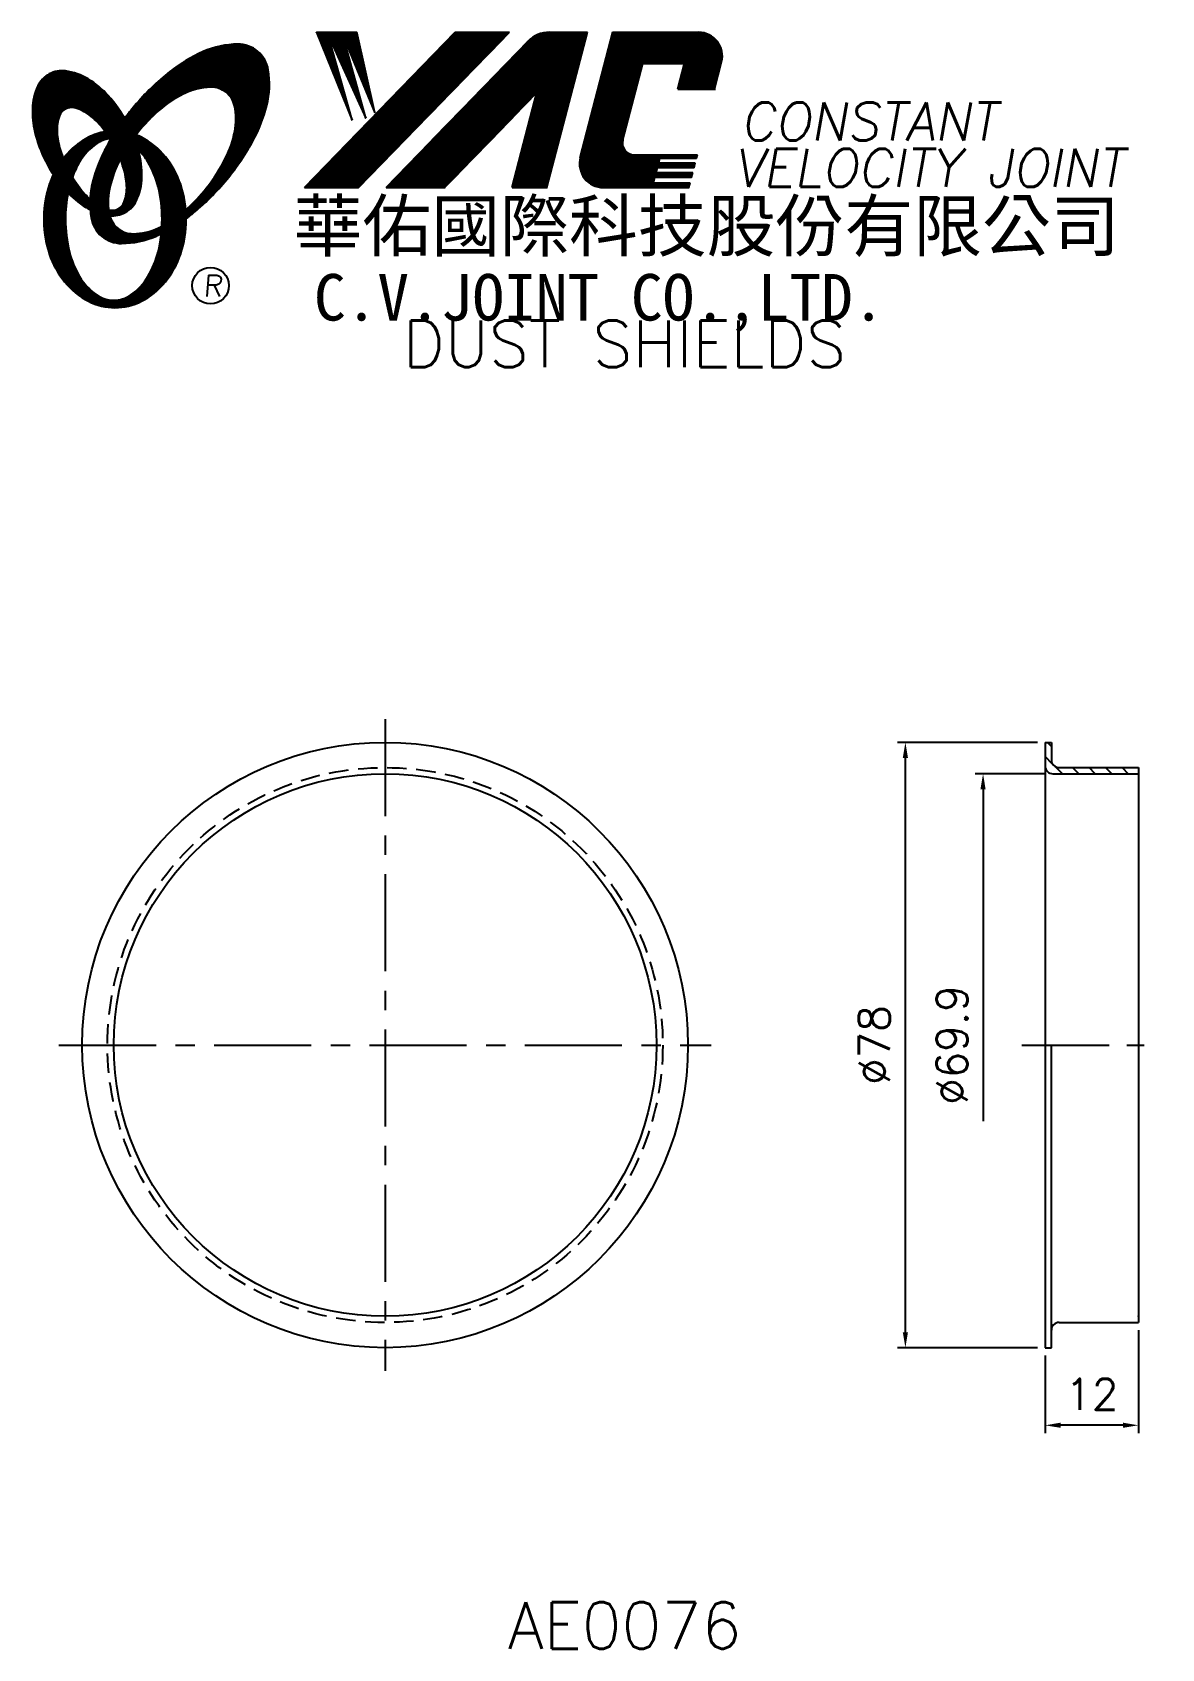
# Model space of a CAD drawing. Extents: x 98 to 243, y -2 to 207.
import ezdxf
from ezdxf.enums import TextEntityAlignment as Align

# ---------------------------------------------------------------- set-up
doc = ezdxf.new("R2010")
doc.units = 0
doc.header["$LTSCALE"] = 10
doc.header["$MEASUREMENT"] = 0
doc.linetypes.add('CENTER', pattern=[2, 1.25, -0.25, 0.25, -0.25])
doc.linetypes.add('HIDDEN', pattern=[0.375, 0.25, -0.125])
doc.layers.get('0').update_dxf_attribs({"linetype": 'CONTINUOUS'})
doc.layers.get('DEFPOINTS').update_dxf_attribs({"linetype": 'CONTINUOUS'})
doc.layers.add('4', color=4, linetype='CONTINUOUS')
doc.styles.add('CHINA', font='KAIU.TTF')
doc.styles.add('ITALICC', font='simplex.shx')
doc.dimstyles.new('STANDARD$0', dxfattribs={"dimtxt": 4, "dimasz": 2, "dimexe": 1, "dimexo": 1, "dimgap": 2, "dimtad": 1, "dimdec": 4, "dimzin": 10, "dimtxsty": 'ITALICC', "dimcen": 2, "dimclrd": 5, "dimclre": 5, "dimclrt": 18, "dimaunit": 1, "dimazin": 3, "dimtp": 0.1, "dimtfac": 0.7, "dimtdec": 4, "dimtmove": 0, "dimatfit": 3, "dimtolj": 1, "dimtzin": 10})
pattern_1 = [(45, (-1.212636, -0.854508), (-0.00883883476, 0.00883883476), [])]
pattern_2 = [(45, (167.377909, -37.158917), (-0.00727476112, 0.00727476112), [])]

# ---------------------------------------------------------------- blocks, each defined once
blk = doc.blocks.new('*D14')
at = {"color": 5, "linetype": 'BYBLOCK'}
for p, q in [((227.25, 115.08), (209.25, 115.08)), ((210.25, 39.08), (210.25, 113.08)), ((227.25, 37.08), (209.25, 37.08))]:
    blk.add_line(p, q, dxfattribs=at)
for points in [[(209.91, 113.08), (210.58, 113.08), (210.25, 115.08)], [(209.91, 39.08), (210.58, 39.08), (210.25, 37.08)]]:
    blk.add_solid(points, dxfattribs=at)
at = {"layer": 'DEFPOINTS', "color": 0, "linetype": 'BYBLOCK'}
for p in [(210.25, 115.08), (228.25, 115.08), (228.25, 37.08)]:
    blk.add_point(p, dxfattribs=at)
at = {"color": 18, "linetype": 'BYBLOCK', "insert": (206.25, 76.08), "char_height": 4, "attachment_point": 5, "rotation": 90, "style": 'ITALICC'}
blk.add_mtext('\\A1;∅78', dxfattribs=at)
blk = doc.blocks.new('*D15')
at = {"color": 5, "linetype": 'BYBLOCK'}
for p, q in [((228.25, 111.03), (219.25, 111.03)), ((220.25, 109.03), (220.25, 66.27))]:
    blk.add_line(p, q, dxfattribs=at)
blk.add_solid([(219.91, 109.03), (220.58, 109.03), (220.25, 111.03)], dxfattribs=at)
at = {"layer": 'DEFPOINTS', "color": 0, "linetype": 'BYBLOCK'}
for p in [(220.25, 111.03), (229.25, 111.03), (228.25, 41.13)]:
    blk.add_point(p, dxfattribs=at)
at = {"color": 18, "linetype": 'BYBLOCK', "insert": (216.25, 76.08), "char_height": 4, "attachment_point": 5, "rotation": 90, "style": 'ITALICC'}
blk.add_mtext('\\A1;∅69.9', dxfattribs=at)
blk = doc.blocks.new('*D16')
at = {"color": 5, "linetype": 'BYBLOCK'}
for p, q in [((240.25, 39.33), (240.25, 26.08)), ((228.25, 36.08), (228.25, 26.08)), ((238.25, 27.08), (230.25, 27.08))]:
    blk.add_line(p, q, dxfattribs=at)
for points in [[(230.25, 27.42), (230.25, 26.75), (228.25, 27.08)], [(238.25, 27.42), (238.25, 26.75), (240.25, 27.08)]]:
    blk.add_solid(points, dxfattribs=at)
at = {"layer": 'DEFPOINTS', "color": 0, "linetype": 'BYBLOCK'}
for p in [(240.25, 40.33), (228.25, 37.08), (228.25, 27.08)]:
    blk.add_point(p, dxfattribs=at)
at = {"color": 18, "linetype": 'BYBLOCK', "insert": (234.25, 31.08), "char_height": 4, "attachment_point": 5, "style": 'ITALICC'}
blk.add_mtext('\\A1;12', dxfattribs=at)

msp = doc.modelspace()

# ---------------------------------------------------------------- hatches: boundary and pattern name
at = {"layer": '4', "linetype": 'CONTINUOUS'}
h = msp.add_hatch(dxfattribs=at)
h.set_pattern_fill('ANSI31', color=5, scale=0.1, style=0)
h.set_pattern_definition(pattern_1)
h.paths.add_polyline_path([(159.24607, 206.57648), (152.28876, 206.57648), (132.87216, 186.57272), (139.82946, 186.57272)])
h.paths.add_polyline_path([(162.79296, 198.8109), (159.61259, 186.57272), (164.09357, 186.57272), (169.29201, 206.57648), (164.39528, 206.57648, 0.202785967), (161.66121, 205.42006), (143.36707, 186.57272), (150.91399, 186.57272)])
h.paths.add_polyline_path([(176.42007, 202.57806), (181.81379, 202.57806), (180.94477, 199.23404), (185.66159, 199.23404), (186.57831, 202.76161, 0.490800957), (183.62811, 206.57648), (172.59379, 206.57648), (168.38674, 190.38758, 0.490800957), (171.33694, 186.57272), (182.37125, 186.57272), (182.5257, 187.16703), (177.80888, 187.16703), (178.00224, 187.91111), (182.71907, 187.91111), (182.87762, 188.52125), (178.1608, 188.52125), (178.32205, 189.14172), (183.03887, 189.14172), (183.19505, 189.74271), (178.47823, 189.74271), (178.63503, 190.34609), (183.35185, 190.34609), (183.46858, 190.79528), (175.32883, 190.79528, -0.490800957), (173.85373, 192.70272)])
h = msp.add_hatch(dxfattribs=at)
h.set_pattern_fill('ANSI31', color=1, scale=0.1, style=0)
h.set_pattern_definition(pattern_1)
h.paths.add_polyline_path([(139.60413, 206.57648), (134.42681, 206.57648), (138.99757, 195.27274), (135.93163, 206.23072), (140.76637, 195.50839), (137.81836, 206.23072), (141.94558, 196.21536)])
h = msp.add_hatch(dxfattribs=at)
h.set_pattern_fill('ANSI31', color=5, scale=0.082305, style=0)
h.set_pattern_definition([(45, (-1.212636, -0.854508), (-0.00727476112, 0.00727476112), [])])
h.paths.add_polyline_path([(120.82284, 199.514, -0.172879177), (122.76431, 198.85543, -0.172879177), (123.8516, 197.11738, -0.104527385), (123.87938, 193.78919, -0.065680101), (122.70985, 190.38723, -0.051823203), (120.26943, 186.54484, -0.044272532), (117.59446, 183.71851, -0.020203161), (117.64805, 182.58059, 0.006517006), (118.0526, 182.89267, 0.049863361), (122.60602, 187.30573, 0.049863361), (126.19566, 192.53289, 0.063682799), (128.0167, 197.16024, 0.103597411), (128.206, 201.74421, 0.177892575), (126.85739, 204.11449, 0.177892575), (124.295, 205.04782, 0.103597411), (119.8072, 204.09477, 0.063682799), (115.54946, 201.52569, 0.049863361), (110.99604, 197.11263, 0.016070017), (109.72534, 195.50632, -0.007061632), (109.97262, 195.06929, -0.031648676), (110.9252, 193.03271, -0.008069351), (111.35711, 193.59702, -0.051823203), (114.53549, 196.85548, -0.065680101), (117.57742, 198.77583, -0.104527385)])
h.paths.add_polyline_path([(107.74717, 186.35268, -0.065680101), (108.9167, 189.75463, -0.006063428), (109.16064, 190.22965, 0.027613469), (108.4338, 191.81772, 0.017011252), (107.90038, 192.7527, 0.007829282), (107.4064, 191.88547, 0.063682799), (105.58535, 187.25812, 0.103597411), (105.39606, 182.67415, 0.177892575), (106.74466, 180.30387, 0.177892575), (109.30705, 179.37055, 0.103597411), (113.79485, 180.32359, 0.008811776), (114.42182, 180.61367, 0.013922709), (114.49914, 181.58348, -0.009086703), (114.04913, 181.36603, -0.104527385), (110.80371, 180.62787, -0.172879177), (108.86224, 181.28644, -0.172879177), (107.77494, 183.02449, -0.104527385)])
h = msp.add_hatch(dxfattribs=at)
h.set_pattern_fill('ANSI31', color=3, scale=0.082305, style=0)
h.set_pattern_definition(pattern_2)
h.paths.add_polyline_path([(105.02633, 200.56483, 0.106488277), (102.08445, 201.6034, 0.158297415), (99.99425, 201.20836, 0.158297415), (98.53492, 199.66067, 0.106488277), (97.82411, 196.62291, 0.071723199), (98.24215, 193.30995, 0.058080454), (99.78714, 189.49456, 0.058080454), (102.16818, 186.13677, 0.071723199), (104.73342, 183.99902, 0.020895977), (105.27361, 183.69703, -0.030777155), (105.2577, 185.07325, -0.042059526), (104.16135, 186.23601, -0.04691039), (102.54218, 188.71716, -0.04691039), (101.4139, 191.45664, -0.060581117), (101.0118, 193.71871, -0.10187153), (101.32342, 195.80691, -0.185892489), (102.10351, 196.69856, -0.185892489), (103.28015, 196.83668, -0.10187153), (105.1778, 195.91114, -0.060581117), (106.81464, 194.29887, -0.04691039), (108.4338, 191.81772, -0.04691039), (109.56208, 189.07823, -0.060581117), (109.96418, 186.81617, -0.10187153), (109.65256, 184.72796, -0.185892489), (108.87247, 183.83632, -0.185892489), (107.69583, 183.6982, -0.002013383), (107.65503, 183.70883, 0.021593804), (107.77494, 183.02449, 0.006477741), (107.79295, 182.94745, 0.14950097), (109.7655, 183.35549, 0.158297415), (111.22483, 184.90318, 0.106488277), (111.93565, 187.94095, 0.071723199), (111.5176, 191.2539, 0.058080454), (109.97262, 195.06929, 0.058080454), (107.59157, 198.42708, 0.071723199)])
h = msp.add_hatch(dxfattribs=at)
h.set_pattern_fill('ANSI31', color=1, scale=0.082305, style=0)
h.set_pattern_definition(pattern_2)
h.paths.add_polyline_path([(106.11996, 192.24138, -0.120168026), (107.81175, 192.89477, 0.016865385), (107.21199, 193.77751, 0.076648372), (105.05576, 193.0586, 0.104809576), (101.9713, 190.5455, 0.005838257), (101.80436, 190.33329, 0.028089978), (102.54218, 188.71716, 0.014237292), (102.98431, 187.93211, -0.045767751), (103.90949, 189.86896, -0.106890197)])
h.paths.add_polyline_path([(102.08859, 182.48676, -0.048711043), (102.41869, 185.8671, -0.007865741), (102.16818, 186.13677, -0.037695478), (100.53231, 188.25553, 0.03042545), (100.00698, 186.95156, 0.080710289), (99.28155, 182.48676, 0.080710289), (100.00698, 178.02197, 0.089265679), (101.9713, 174.42803, 0.104809576), (105.05576, 171.91493, 0.11926607), (108.46495, 171.09, 0.11926607), (111.87414, 171.91493, 0.104809576), (114.9586, 174.42803, 0.089265679), (116.92292, 178.02197, 0.080710289), (117.64836, 182.48676, 0.080710289), (116.92292, 186.95156, 0.089265679), (114.9586, 190.5455, 0.104809576), (111.87414, 193.0586, 0.025513357), (111.18091, 193.37135, 0.004818181), (110.9252, 193.03271, -0.023722145), (111.46642, 191.43596, -0.065307489), (112.7016, 189.86896, -0.073950765), (114.01405, 186.67123, -0.060532391), (114.52251, 182.48676, -0.060532391), (114.01405, 178.3023, -0.073950765), (112.7016, 175.10457, -0.106890197), (110.49114, 172.73215, -0.153118262), (108.30555, 172.04677, -0.153118262), (106.11996, 172.73215, -0.106890197), (103.90949, 175.10457, -0.073950765), (102.59704, 178.3023, -0.060532391)])
h = msp.add_hatch(dxfattribs=at)
h.set_pattern_fill('ANSI31', color=5, scale=12, angle=90, style=0)
h.set_pattern_definition([(135, (-5.4986, -0.9041), (-1.06066, -1.06066), [])])
h.paths.add_polyline_path([(230.04699, 111.83238, -0.414213562), (229.04699, 112.83238), (229.04699, 115.08238), (228.24699, 115.08238), (228.24699, 112.03238, 0.414213562), (229.24699, 111.03238), (240.24699, 111.03238), (240.24699, 111.83238)])

# ---------------------------------------------------------------- linework, layer by layer
at = {"layer": '4', "color": 5, "linetype": 'CONTINUOUS'}
for p, q in [((132.87216, 186.57272), (152.28876, 206.57648)), ((139.82946, 186.57272), (159.24607, 206.57648)), ((152.28876, 206.57648), (159.24607, 206.57648)), ((164.09357, 186.57272), (169.29201, 206.57648)), ((164.39528, 206.57648), (169.29201, 206.57648)), ((168.38674, 190.38758), (172.59379, 206.57648)), ((172.59379, 206.57648), (183.62811, 206.57648)), ((143.36707, 186.57272), (161.66121, 205.42006)), ((173.85373, 192.70272), (176.42007, 202.57806)), ((176.42007, 202.57806), (181.81379, 202.57806)), ((180.94477, 199.23404), (181.81379, 202.57806)), ((185.66159, 199.23404), (186.57831, 202.76161)), ((150.91399, 186.57272), (162.79296, 198.8109)), ((159.61259, 186.57272), (162.79296, 198.8109)), ((180.94477, 199.23404), (185.81202, 199.23404)), ((175.32883, 190.79528), (183.46858, 190.79528)), ((178.47823, 189.74271), (178.63503, 190.34609)), ((178.47823, 189.74271), (183.19505, 189.74271)), ((178.63503, 190.34609), (183.35185, 190.34609)), ((183.03887, 189.14172), (183.19505, 189.74271)), ((183.35185, 190.34609), (183.46858, 190.79528)), ((177.80888, 187.16703), (178.00224, 187.91111)), ((178.00224, 187.91111), (182.71907, 187.91111)), ((178.1608, 188.52125), (178.32205, 189.14172)), ((178.1608, 188.52125), (182.87762, 188.52125)), ((178.32205, 189.14172), (183.03887, 189.14172)), ((182.71907, 187.91111), (182.87762, 188.52125)), ((132.87216, 186.57272), (139.82946, 186.57272)), ((143.36707, 186.57272), (150.91399, 186.57272)), ((159.61259, 186.57272), (164.09357, 186.57272)), ((171.33694, 186.57272), (182.37125, 186.57272)), ((177.80888, 187.16703), (182.5257, 187.16703)), ((182.37125, 186.57272), (182.5257, 187.16703))]:
    msp.add_line(p, q, dxfattribs=at)
at = {"layer": '4', "color": 1, "linetype": 'CONTINUOUS'}
for p, q in [((134.42681, 206.57648), (138.99757, 195.27274)), ((134.42681, 206.57648), (139.60413, 206.57648)), ((138.99757, 195.27274), (135.93163, 206.23072)), ((135.93163, 206.23072), (140.76637, 195.50839)), ((137.81836, 206.23072), (141.94558, 196.21536)), ((140.76637, 195.50839), (137.81836, 206.23072)), ((141.94558, 196.21536), (139.60413, 206.57648))]:
    msp.add_line(p, q, dxfattribs=at)
at = {"layer": '4', "color": 5, "linetype": 'CENTER'}
for p, q in [((143.24695, 118.08238), (143.24695, 34.08238)), ((101.24695, 76.08238), (185.24695, 76.08238))]:
    msp.add_line(p, q, dxfattribs=at)
at = {"layer": '4', "color": 7, "linetype": 'CONTINUOUS'}
for p, q in [((228.24699, 115.08238), (228.24699, 37.08238)), ((228.24699, 115.08238), (229.04699, 115.08238)), ((229.04699, 115.08238), (229.04699, 112.83238)), ((229.24699, 111.03238), (240.24699, 111.03238)), ((230.04699, 111.83238), (240.24699, 111.83238)), ((240.24699, 111.83238), (240.24699, 40.33238)), ((229.04699, 37.08238), (229.04699, 76.08238)), ((230.04699, 40.33238), (240.24699, 40.33238)), ((228.24699, 37.08238), (229.04699, 37.08238))]:
    msp.add_line(p, q, dxfattribs=at)
at = {"layer": '4', "color": 5, "linetype": 'CENTER', "ltscale": 0.9}
msp.add_line((225.24699, 76.08238), (243.24699, 76.08238), dxfattribs=at)
at = {"layer": '4', "color": 5, "linetype": 'CONTINUOUS'}
for points in [[(117.64805, 182.58059, 0.006517006), (118.0526, 182.89267, 0.049863361), (122.60602, 187.30573, 0.049863361), (126.19566, 192.53289, 0.063682799), (128.0167, 197.16024, 0.103597411), (128.206, 201.74421, 0.177892575), (126.85739, 204.11449, 0.177892575), (124.295, 205.04782, 0.103597411), (119.8072, 204.09477, 0.063682799), (115.54946, 201.52569, 0.049863361), (110.99604, 197.11263, 0.016070017), (109.72534, 195.50632)], [(117.59446, 183.71851, 0.044272532), (120.26943, 186.54484, 0.051823203), (122.70985, 190.38723, 0.065680101), (123.87938, 193.78919, 0.104527385), (123.8516, 197.11738, 0.172879177), (122.76431, 198.85543, 0.172879177), (120.82284, 199.514, 0.104527385), (117.57742, 198.77583, 0.065680101), (114.53549, 196.85548, 0.051823203), (111.35711, 193.59702, 0.008069351), (110.9252, 193.03271)], [(107.90038, 192.7527, 0.007829282), (107.4064, 191.88547, 0.063682799), (105.58535, 187.25812, 0.103597411), (105.39606, 182.67415, 0.177892575), (106.74466, 180.30387, 0.177892575), (109.30705, 179.37055, 0.103597411), (113.79485, 180.32359, 0.008811776), (114.42182, 180.61367, 0.008811776)], [(109.16064, 190.22965, 0.006063428), (108.9167, 189.75463, 0.065680101), (107.74717, 186.35268, 0.104527385), (107.77494, 183.02449, 0.172879177), (108.86224, 181.28644, 0.172879177), (110.80371, 180.62787, 0.104527385), (114.04913, 181.36603, 0.009086703), (114.49914, 181.58348, 0.009086703)]]:
    msp.add_lwpolyline(points, format="xyb", dxfattribs=at)
at = {"layer": '4', "color": 3, "linetype": 'CONTINUOUS'}
for points in [[(107.79295, 182.94745, 0.14950097), (109.7655, 183.35549, 0.158297415), (111.22483, 184.90318, 0.106488277), (111.93565, 187.94095, 0.071723199), (111.5176, 191.2539, 0.058080454), (109.97262, 195.06929, 0.058080454), (107.59157, 198.42708, 0.071723199), (105.02633, 200.56483, 0.106488277), (102.08445, 201.6034, 0.158297415), (99.99425, 201.20836, 0.158297415), (98.53492, 199.66067, 0.106488277), (97.82411, 196.62291, 0.071723199), (98.24215, 193.30995, 0.058080454), (99.78714, 189.49456, 0.058080454), (102.16818, 186.13677, 0.071723199), (104.73342, 183.99902, 0.020895977), (105.27361, 183.69703, 0.020895977)], [(107.65503, 183.70883, 0.002013383), (107.69583, 183.6982, 0.185892489), (108.87247, 183.83632, 0.185892489), (109.65256, 184.72796, 0.10187153), (109.96418, 186.81617, 0.060581117), (109.56208, 189.07823, 0.04691039), (108.4338, 191.81772, 0.04691039), (106.81464, 194.29887, 0.060581117), (105.1778, 195.91114, 0.10187153), (103.28015, 196.83668, 0.185892489), (102.10351, 196.69856, 0.185892489), (101.32342, 195.80691, 0.10187153), (101.0118, 193.71871, 0.060581117), (101.4139, 191.45664, 0.04691039), (102.54218, 188.71716, 0.04691039), (104.16135, 186.23601, 0.042059526), (105.2577, 185.07325, 0.042059526)]]:
    msp.add_lwpolyline(points, format="xyb", dxfattribs=at)
at = {"layer": '4', "color": 1, "linetype": 'CONTINUOUS'}
for points in [[(107.21199, 193.77751, 0.076648372), (105.05576, 193.0586, 0.104809576), (101.9713, 190.5455, 0.005838257), (101.80436, 190.33329, 0.005838257)], [(100.53231, 188.25553, 0.03042545), (100.00698, 186.95156, 0.080710289), (99.28155, 182.48676, 0.080710289), (100.00698, 178.02197, 0.089265679), (101.9713, 174.42803, 0.104809576), (105.05576, 171.91493, 0.11926607), (108.46495, 171.09, 0.11926607), (111.87414, 171.91493, 0.104809576), (114.9586, 174.42803, 0.089265679), (116.92292, 178.02197, 0.080710289), (117.64836, 182.48676, 0.080710289), (116.92292, 186.95156, 0.089265679), (114.9586, 190.5455, 0.104809576), (111.87414, 193.0586, 0.025513357), (111.18091, 193.37135, 0.025513357)], [(107.81175, 192.89477, 0.120168026), (106.11996, 192.24138, 0.106890197), (103.90949, 189.86896, 0.045767751), (102.98431, 187.93211, 0.045767751)], [(102.41869, 185.8671, 0.048711043), (102.08859, 182.48676, 0.060532391), (102.59704, 178.3023, 0.073950765), (103.90949, 175.10457, 0.106890197), (106.11996, 172.73215, 0.153118262), (108.30555, 172.04677, 0.153118262), (110.49114, 172.73215, 0.106890197), (112.7016, 175.10457, 0.073950765), (114.01405, 178.3023, 0.060532391), (114.52251, 182.48676, 0.060532391), (114.01405, 186.67123, 0.073950765), (112.7016, 189.86896, 0.065307489), (111.46642, 191.43596)]]:
    msp.add_lwpolyline(points, format="xyb", dxfattribs=at)
at = {"layer": '4', "color": 5, "linetype": 'CONTINUOUS'}
msp.add_circle((120.76919, 173.94105), 2.35282, dxfattribs=at)
at = {"layer": '4', "color": 7, "linetype": 'CONTINUOUS'}
for radius in [39, 34.95]:
    msp.add_circle((143.24695, 76.08238), radius, dxfattribs=at)
at = {"layer": '4', "color": 5, "linetype": 'HIDDEN'}
msp.add_circle((143.24695, 76.08238), 35.75, dxfattribs=at)
at = {"layer": '4', "color": 5, "linetype": 'CONTINUOUS'}
for centre, radius, start, end in [((164.39528, 202.76624), 3.81024, 90, 135.8533387), ((183.62811, 203.52828), 3.04819, 345.4326059, 90), ((175.32883, 192.31938), 1.5241, 165.4326059, 270), ((171.33694, 189.62091), 3.04819, 165.4326059, 270)]:
    msp.add_arc(centre, radius, start, end, dxfattribs=at)
at = {"layer": '4', "color": 7, "linetype": 'CONTINUOUS'}
for centre, start, end in [((230.04699, 112.83238), 180, 270), ((229.24699, 112.03238), 180, 270), ((230.04699, 39.33238), 90, 180)]:
    msp.add_arc(centre, 1, start, end, dxfattribs=at)
for p in [(240.24699, 111.03238), (240.24699, 41.13238)]:
    msp.add_point(p, dxfattribs=at)

# ---------------------------------------------------------------- texts
at = {"layer": '4', "color": 5, "linetype": 'CONTINUOUS', "style": 'ITALICC'}
for s, height, oblique, p in [('CONSTANT', 4.9, 10, (189.02097, 192.64318)), ('VELOCITY JOINT', 4.9, 10, (188.14274, 186.6478)), ('R', 2.75625, 5, (119.81051, 172.53144))]:
    msp.add_text(s, height=height, dxfattribs=dict(at, oblique=oblique)).set_placement(p)
at = {"layer": '4', "color": 7, "linetype": 'CONTINUOUS', "style": 'CHINA'}
for s, height, p in [('華佑國際科技股份有限公司', 6.5, (131.4588, 178.38287)), ('C.V.JOINT CO.,LTD.', 6, (134.08743, 169.43665))]:
    msp.add_text(s, height=height, dxfattribs=at).set_placement(p)
at = {"layer": '4', "color": 18, "linetype": 'CONTINUOUS', "style": 'ITALICC'}
for s, p in [('DUST SHIELDS', (174.09016, 163.44383)), ('AE0076', (174.09016, -1.70356))]:
    msp.add_text(s, height=6, dxfattribs=at).set_placement(p, align=Align.CENTER)

# ---------------------------------------------------------------- dimensions: what is measured, and where the dimension line sits
at = {"layer": '4', "color": 7, "linetype": 'CONTINUOUS'}
dim = msp.add_linear_dim(base=(210.24701, 115.08238), p1=(228.24699, 37.08238), p2=(228.24699, 115.08238), angle=90, text='%%C78', dimstyle='STANDARD$0', dxfattribs=at)
dim.commit()
dim.dimension.update_dxf_attribs({"geometry": '*D14', "text_midpoint": (206.24701, 76.08238)})
dim = msp.add_linear_dim(base=(220.24703, 111.03238), p1=(228.24699, 41.13238), p2=(229.24699, 111.03238), angle=90, text='%%C69.9', dimstyle='STANDARD$0', override={"dimcen": -2, "dimse1": 1, "dimsd1": 1}, dxfattribs=at)
dim.commit()
dim.dimension.update_dxf_attribs({"geometry": '*D15', "text_midpoint": (216.24703, 76.08238)})
dim = msp.add_linear_dim(base=(228.24699, 27.08242), p1=(240.24699, 40.33238), p2=(228.24699, 37.08238), dimstyle='STANDARD$0', dxfattribs=at)
dim.commit()
dim.dimension.update_dxf_attribs({"geometry": '*D16', "text_midpoint": (234.24699, 31.08242)})

doc.saveas('drawing.dxf')
